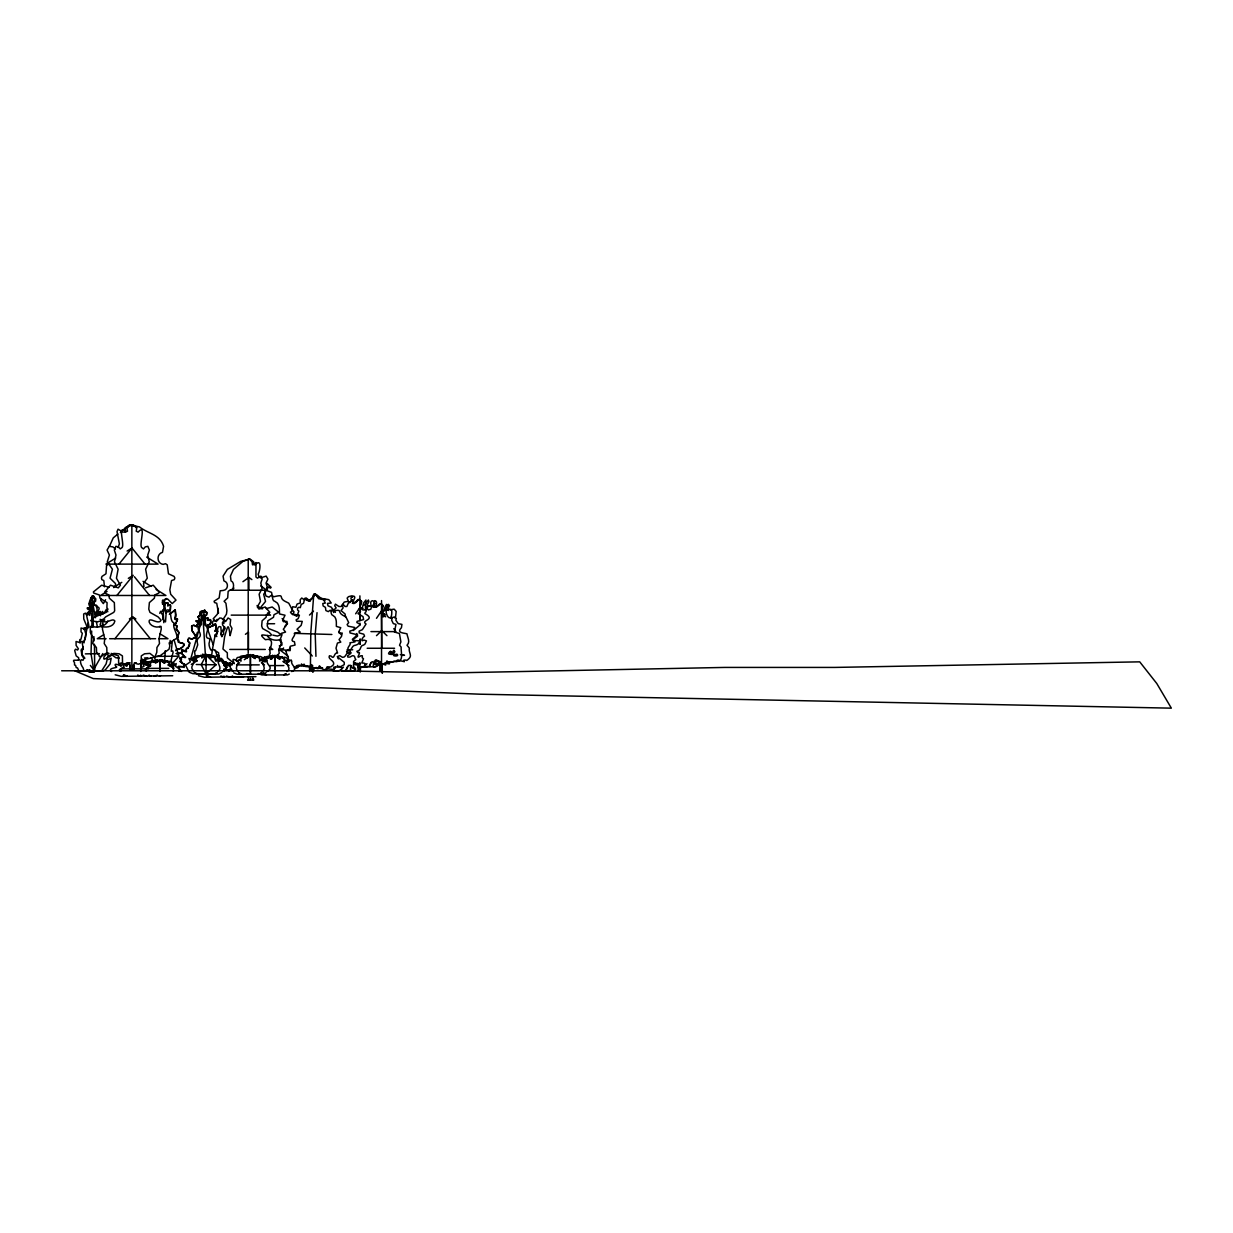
<?xml version="1.0" encoding="UTF-8"?>
<svg xmlns="http://www.w3.org/2000/svg" width="1233" height="1233" viewBox="0 0 1233 1233"><rect width="100%" height="100%" fill="white"/><g stroke="black" fill="none" stroke-linecap="round" stroke-linejoin="round"><path stroke-width="1.5" d="M163.033 660.302L157.947 660.857M253.505 655.262L249.744 656.141L247.71 654.507L247.263 658.283L244.596 655.602L245.829 656.326M347.506 666.591L346.935 668.194M370.578 663.138L369.468 666.93L375.803 666.498M217.748 658.884C217.655 661.951 213.509 661.782 216.345 659.069L214.927 659.27L215.128 657.698M179.448 668.687L178.199 666.544L183.239 666.729L184.919 665.157L181.605 662.722L179.818 658.006L184.488 656.511L181.683 653.598L181.636 650.115L186.168 650.978L186.661 648.435L188.079 648.142L189.605 644.982M193.812 670.983C188.279 666.591 196.062 663.462 193.966 659.532M193.997 659.054L194.367 658.237M248.372 680.107L248.403 677.025M286.796 662.167C290.079 658.283 285.27 657.297 284.268 657.158L283.097 657.836C281.34 657.59 283.513 654.661 279.829 658.792C276.978 658.854 280.893 654.677 277.178 655.571L273.002 656.619C268.732 653.444 270.813 659.532 268.655 657.528C266.158 655.586 266.667 660.749 263.692 661.597L262.906 660.641L264.679 659.131L263.323 659.532C264.386 658.237 260.425 656.141 259.701 656.465L258.514 657.143C256.433 657.281 259.392 653.752 255.693 657.59M268.1 658.098L270.166 653.29L269.734 649.529C272.2 644.135 273.187 637.831 265.419 639.696C256.233 631.774 266.004 636.32 270.751 635.658L271.43 634.671L269.025 632.113L262.598 628.522L261.658 625.979L262.12 620.769L266.097 617.301L266.467 614.712L269.811 612.308L265.187 606.975L258.992 609.087L257.296 606.944L260.471 601.411L259.13 594.275L262.028 588.465L260.826 583.055L262.136 579.078L260.903 576.119L257.45 578.169L255.955 577.029L255.971 562.525L252.518 564.884L252.102 561.863L249.513 559.073L242.947 561.369L233.469 569.399L230.432 576.135L231.033 580.897C235.102 582.253 233.838 591.224 230.278 589.852L228.151 591.424L227.689 597.913L224.098 601.242L225.947 603.261L226.903 610.597L226.44 614.157L223.45 618.796L225.593 621.586L228.074 617.98L230.663 619.521L230.078 624.946L231.958 628.337L230.109 635.689C228.275 622.711 228.151 624.638 224.591 636.875L222.957 649.02L227.304 652.781L227.396 657.806L234.224 663.678M311.225 666.683L311.209 664.556L310.408 669.026L310.793 632.806L313.814 593.998L312.473 598.205L309.637 601.149L304.736 598.282L303.58 603.261L301.206 604.432L300.297 607.669C298.062 606.05 295.935 609.657 298.833 611.09L297.03 616.192M202.243 656.388C200.594 654.692 199.9 656.48 198.914 656.295M200.809 655.232C203.984 660.41 202.212 651.363 205.664 655.802L210.581 654.754L210.196 657.99M205.973 673.449L205.973 672.509M206.173 659.64L206.003 671.338M206.173 659.177L206.25 654.153L206.219 656.865M205.973 672.833L205.957 673.742M206.142 661.381L206.173 658.961M160.136 626.287C157.362 628.337 150.241 626.241 149.131 621.987C148.515 616.423 156.992 623.99 160.244 621.34L161.091 620.107L158.071 616.885L149.964 612.369L148.777 609.164L149.378 602.598L154.372 598.221L154.834 594.953L158.826 593.073L159.057 591.932L153.231 585.213L145.432 587.879M313.228 669.134L312.689 671.815M91.689 631.034L91.026 653.737L93.646 669.689L102.801 653.567M91.797 627.258L92.506 602.66L93.415 606.297M279.968 639.573C276.531 641.052 269.025 640.019 267.284 635.411M83.89 629.57L83.921 628.044L85.817 628.753M311.471 670.798L311.24 666.699M162.463 604.078L162.602 600.348L166.255 612.955M380.396 670.459L380.134 661.566L376.682 660.256C373.229 663.647 381.136 665.45 376.05 666.591C370.655 669.103 375.079 663.354 372.767 661.705L371.38 662.121L369.592 666.128A6.766 4.793 -90 0 0 368.235 666.93C360.945 667.978 369.746 662.83 361.808 663.015L363.488 658.684L362.194 657.759L362.379 655.817L360.93 655.725C353.671 660.78 362.98 650.716 357.847 652.673L356.861 651.301C361.146 650.731 360.128 646.462 362.163 645.506A10.897 7.706 -90 0 0 364.922 644.15L366.463 640.883L363.966 640.081C359.805 642.732 362.471 636.906 364.567 636.197L363.766 634.209L359.25 632.945L359.096 631.142L362.379 629.662L366.062 624.006C359.897 620.091 376.743 620.014 364.876 613.587L365.153 612.539C367.788 611.414 364.49 605.187 368.405 609.95L370.856 609.179L371.703 606.066C376.743 606.944 371.811 602.151 375.017 600.671C379.949 602.012 370.594 612.709 380.627 603.692M130.344 669.796L129.465 663.015L125.489 664.202L122.514 663.308L122.421 655.894L119.139 653.798L113.821 653.382L108.905 657.204L106.932 652.288L106.778 647.495L104.219 643.564L104.743 638.833L102.478 629.2L102.632 626.441L104.004 626.965C108.412 627.381 113.837 626.087 114.885 621.031C112.912 617.517 107.117 623.759 103.48 621.34L102.632 620.107L105.653 616.885L113.76 612.369L114.654 610.828L114.345 602.598L109.352 598.221L108.874 594.953L104.897 593.073L104.666 591.932L110.492 585.213L118.291 587.879L120.418 585.182L116.441 578.2L118.106 569.199L114.469 561.878L115.979 555.066L114.33 550.057L115.871 546.342L118.43 546.882L120.233 548.916L122.113 547.483C124.764 544.431 117.104 522.838 125.612 532.132L127.508 531.161L126.968 528.371L130.236 524.842L137.264 526.907M80.13 643.071L80.638 641.16M93.862 604.602L94.633 598.822L93.554 597.681C92.907 593.628 89.593 600.07 89.285 602.675C87.096 604.031 93.014 609.626 88.298 607.669C85.539 607.437 88.437 610.767 90.148 609.503L90.718 609.857M350.372 651.24L350.311 652.843C345.271 651.486 346.704 657.559 342.497 657.343L339.769 655.648L337.241 656.619L344.254 662.306L344.254 664.618L340.354 666.822L333.557 667.223M154.233 661.643L154.418 660.564L155.867 661.612M160.583 611.291L159.735 613.356M92.722 597.003L90.888 597.589L90.61 599.161M379.918 670.459C380.966 664.787 380.334 661.443 375.402 659.917M287.474 656.341L285.686 650.377L290.156 650.608L290.372 648.234M193.951 659.809C193.673 656.048 199.16 664.325 195.924 659.301C196.694 658.499 196.818 658.992 196.617 656.865M213.062 625.871L212.461 622.11L213.324 620.877L216.145 621.031L217.131 619.32M365.477 609.826L365.554 606.744L370.686 606.035M386.53 610.458L389.813 609.102L391.724 610.412C392.618 625.439 383.047 614.342 387.039 606.359C387.578 597.157 379.548 624.561 382.723 605.619C380.072 600.563 377.56 607.915 373.784 607.299M92.259 598.406L92.29 595.739L93.338 626.688M350.958 665.573L352.345 668.116M310.069 670.752L310.469 666.837L305.383 666.467L304.073 664.155L301.345 666.236L299.126 665.435L295.828 668.317L294.271 667.885M188.233 639.65C187.385 636.12 192.625 640.806 193.812 637.97L195.261 637.846L195.97 635.951L191.778 630.325L191.608 626.04L193.982 625.27L196.71 626.641L197.557 624.037L197.527 626.564M317.035 612.662L315.232 634.209L315.941 656.31M309.545 670.706L309.498 666.421M188.032 639.68L188.233 641.653L189.836 642.948L187.878 648.173L186.445 648.466L185.952 651.009L181.929 650.068L181.96 653.552L184.734 656.48L180.126 657.96L181.898 662.691L185.15 665.111L183.501 666.699L178.523 666.498L179.741 670.675L181.575 671.43M238.354 671.476C233.653 668.039 238.94 664.525 238.354 660.564C238.185 657.867 243.132 664.032 240.142 659.131C241.776 659.994 242.207 654.153 244.504 657.143C245.752 659.131 244.488 652.704 248.419 655.91C255.139 652.427 251.347 660.703 256.079 655.786C253.412 659.593 259.223 653.351 257.543 657.42C261.411 656.634 257.666 660.225 260.471 659.131C257.481 664.032 262.429 657.867 262.259 660.564C261.658 664.525 266.96 668.039 262.259 671.476M213.294 657.621C215.559 654.492 210.381 655.679 209.702 657.852C209.117 655.586 206.882 653.305 209.024 655.509M107.117 653.552L104.065 656.68C102.462 662.66 107.733 655.339 107.148 659.717L106.115 663.893L101.584 670.968L95.604 671.091C93.384 669.226 93.847 669.951 93.076 671.43M312.242 667.669L312.442 665.157L312.566 668.132M208.285 628.306L208.192 625.439L210.473 623.913L210.858 620.677L210.489 619.629L207.992 620.399L208.608 618.966C207.437 616.839 203.907 620.6 204.57 615.961C206.651 615.976 207.853 612.493 205.988 612.354L204.57 610.042L203.275 611.63L200.285 611.676L200.27 615.437L198.02 616.808L200.008 620.738L196.016 620.723L196.756 621.925L199.792 622.418L199.345 624.114L197.634 624.068M203.337 611.167C198.605 610.227 201.272 614.188 199.268 616.068M173.237 671.137C174.947 671.184 169.923 659.948 169.877 665.604C167.657 664.464 171.079 662.491 167.072 662.121L166.871 660.688L164.636 661.736L165.299 650.685M224.683 626.873L220.969 633.546C219.844 635.611 223.99 634.81 221.801 636.737M171.973 664.911L172.019 663.801M164.744 604.956L164.59 602.398M390.152 661.628L389.335 663.924L388.318 663.616A4.084 4.084 0 0 0 384.742 663.431L385.698 664.972L381.798 663.863M91.905 606.328L92.506 602.66L95.558 617.748M183.809 665.666L184.38 664.202M247.186 655.309L251.64 655.91C253.489 653.351 255.031 655.617 254.106 657.944M218.503 613.14L217.825 608.162M92.105 613.556L92.352 615.606L92.429 613.433M263.292 660.025C263.662 662.553 267.515 662.506 264.725 659.825L266.652 659.162L267.207 660.564C265.85 665.065 274.558 667.192 267.207 671.476M312.828 671.769L313.197 670.012M83.166 646.631L81.594 653.952L84.892 658.252M83.936 642.963L88.221 622.819M89.778 615.483L92.506 602.66L92.752 606.451M89.593 603.461C92.167 601.103 90.163 597.296 93.061 595.893L95.789 598.791L95.619 601.195L93.862 602.459C93.199 607.468 96.266 603.661 97.099 605.896L96.667 607.283M364.12 605.233L368.436 600.024L368.914 601.75L367.28 604.555L368.097 606.759M100.967 619.706L100.058 619.336M313.259 671.815L314.199 668.394C316.958 665.835 320.087 670.305 322.553 667.654M101.106 598.483L100.659 600.101L103.341 603.615L105.576 599.731M190.622 659.223L202.875 616.115L213.17 644.689M102.817 614.311L102.678 611.429L99.087 614.666M259.192 674.204L261.535 672.679M283.775 674.913L285.84 673.68M92.706 596.541L93.723 596.048L93.554 597.681C97.422 599.115 92.151 602.475 94.062 604.571C94.54 605.542 96.328 605.526 96.436 606.898C98.887 608.886 93.169 618.874 98.917 613.34L100.258 611.414L100.551 615.776M168.012 612L170.2 610.104L170.539 606.59A2.435 2.266 89.8 0 0 170.216 604.74L167.719 605.696L168.258 603.923C167.411 600.825 164.297 606.081 164.097 601.18M167.78 605.434L168.335 603.923C167.981 600.286 164.421 606.235 164.652 602.213M195.569 637.708L197.388 632.313M328.826 667.716L325.034 669.873L322.26 668.98L319.424 665.789L317.883 668.702L314.261 667.777L313.043 669.195M118.075 547.483L119.385 543.892L117.027 531.623L118.06 529.188L123.023 532.132M90.733 611.059L88.375 611.753L87.666 614.681L85.462 613.125L83.674 614.003L83.752 618.904L87.019 626.842L84.121 628.799L81.039 628.029L81.039 631.851L82.334 633.315L80.977 639.249L79.837 639.588L79.482 642.501L76.045 641.484L76.122 645.445L78.388 648.789L77.602 650.007L75.537 649.205L74.689 650.5L76.169 655.879L78.712 657.806L78.635 659.47C77.263 661.612 71.005 658.16 74.519 662.676L74.535 665.003C77.001 665.034 74.828 668.255 77.463 667.854L79.051 671.23L84.969 671.06M130.528 668.748L130.975 669.796M166.239 612.554L166.994 611.738M207.992 620.199L208.053 617.733L205.464 619.012M278.704 657.913C279.398 657.651 282.542 655.247 282.126 658.129C285.547 657.189 282.557 661.027 285.039 659.825C282.049 664.726 287.012 658.561 286.827 661.273C285.547 664.926 292.313 668.671 286.78 671.553M175.949 619.66L176.381 618.55L177.598 619.136L176.55 621.833M276.207 656.619L277.471 655.201L277.733 656.68M223.373 662.861L225.1 662.029M107.841 621.031C105.653 626.842 96.189 628.152 91.859 626.287M95.45 613.325L96.374 611.984M109.444 546.342L113.266 537.865L117.921 534.028M356.938 633.469L355.952 636.213L352.361 639.372L354.981 641.884L349.941 642.825C351.79 644.813 344.5 649.097 349.864 650.022L350.28 650.7M288.337 659.023L288.26 656.326L279.86 649.899L280.908 648.681L286.041 650.577L289.354 649.437L290.248 646.262L295.057 645.059L294.44 641.776C288.137 640.852 296.536 635.596 294.302 633.346L300.174 632.067L297.03 629.231L301.129 625.393L302.255 621.386L296.614 621.201L296.09 619.891L298.201 618.596L299.419 615.221L291.697 613.957L290.433 612.092L291.789 611.599L292.206 609.734L290.171 605.788L288.722 603.153L285.131 601.365C277.733 597.589 285.871 593.859 273.757 596.772L272.246 595.601L271.537 592.349L267.438 590.838L266.821 589.035M165.7 661.628C168.212 660.133 174.901 662.352 173.221 665.635L176.18 663.585L175.641 666.421L180.388 669.719L178.785 671.137M104.481 612.601L106.392 609.287L107.826 611.768M304.643 599.685L306.077 597.913L310.053 601.01M292.807 614.774L294.009 611.861L292.067 609.518L292.745 606.728L295.905 607.283L297.091 604.062L300.251 602.968L300.205 599.762L301.746 598.02L304.15 599.685M396.826 654.076C400.925 657.22 388.657 655.864 396.147 654.569C390.352 654.199 386.16 654.939 389.982 651.579C391.662 649.637 392.926 657.451 390.799 652.642C391.693 651.61 394.313 655.247 393.235 650.87C394.56 648.712 394.56 652.165 393.913 653.136C391.123 655.663 394.206 648.45 394.899 651.933M204.354 618.658L205.11 618.396M346.365 668.702L346.242 670.875L351.128 670.49M153.925 676.347L157.392 675.114M237.152 677.256L239.079 676.547M230.818 668.363L228.691 671.338M374.431 660.888L374.262 664.387M203.337 610.767L205.002 610.335L204.955 611.753L206.944 612.323L206.45 613.68M209.702 657.775C211.583 655.232 212.816 655.262 215.004 657.667M86.695 628.537L88.16 627.489M312.596 598.159L314.985 594.013L318.145 597.234M174.839 610.073L169.353 614.404M284.546 658.684C282.465 658.052 281.324 655.864 279.167 657.174C276.5 661.412 279.136 652.319 274.327 656.835L272.601 655.201L272.046 656.68M355.628 613.818L359.897 607.592L359.974 620.168M376.481 618.319L381.536 610.936L385.636 616.839M109.629 655.247C108.273 655.833 105.329 658.684 108.519 659.501L111.186 658.252L110.138 663.909L105.252 669.981L102.015 671.23M201.488 612.4L201.919 611.784C204.74 606.821 203.476 621.709 205.726 620.353C204.647 622.311 203.969 626.148 206.497 625.886C210.797 624.946 204.246 635.812 207.098 637.831C208.608 639.249 210.55 637.122 209.564 641.437C208.038 644.258 210.057 649.359 211.336 650.469L212.415 649.76L211.429 656.85L215.605 656.28C216.191 655.987 220.43 658.021 219.197 659.393L220.553 659.023L218.719 660.657L219.536 661.474L222.356 659.116L223.05 660.487C221.632 664.972 230.309 667.223 222.896 671.399M102.709 623.836L103.002 625.67M217.856 631.573L214.85 635.704L216.838 636.552M382.723 615.221C383.848 611.044 385.158 617.887 382.954 616.808M175.595 650.685L176.612 649.313C179.879 650.562 186.954 644.335 182.392 643.225L178.369 642.223L177.629 638.124M303.01 665.096L301.068 665.281M172.712 675.746L121.281 676.347L115.178 674.805M255.94 676.655L229.985 677.133L226.456 676.008M146.388 662.722C149.902 660.919 149.47 662.26 151.952 660.626C156.221 664.71 154.418 658.684 157.392 660.364M293.855 614.82L296.244 615.976M145.232 661.458L141.271 661.736M142.92 661.366C147.035 659.624 146.188 661.89 147.112 663.585M159.396 676.347L160.537 675.761M343.468 667.145L340.786 669.966A7.645 7.645 0 0 0 338.643 670.875L333.295 671.091L335.33 667.253L333.449 669.427L327.562 668.903M367.002 663.631L364.629 666.128A6.766 6.766 0 0 0 362.733 666.93L358.002 667.13L359.805 663.739L353.624 663.015L353.547 661.489L355.859 659.532C354.21 658.191 355.643 655.401 352.391 655.725L349.91 657.066L347.845 657.097L347.567 655.833C356.106 649.868 346.365 654.785 346.643 651.301C352.176 651.116 351.451 646.385 354.133 645.506A10.897 10.897 0 0 0 358.048 644.15L360.206 640.883L353.362 640.436L353.409 639.233L357.539 636.197L357.478 634.779L350.018 632.945L349.802 631.142L354.441 629.662L359.558 625.331L359.651 624.006L356.892 622.526L357.092 621.386L363.612 619.552L362.995 616.608L357.971 613.587L360.514 611.183L359.312 609.087L359.866 607.869L362.949 609.95L365.245 609.95L367.634 606.066C374.246 607.437 368.158 602.197 372.304 600.671L375.048 601.781M230.309 663.046L228.459 664.495L227.673 662.861M169.491 662.583C168.335 662.876 167.303 660.503 165.854 661.304L164.775 662.691M118.969 564.113L132.008 548.022L145.047 564.113M116.873 595.477L133.226 575.318L128.324 578.339M114.946 638.709L132.625 616.916L135.83 618.889M184.657 664.155L184.133 667.5M166.47 598.498L164.821 599.608M113.821 587.586L115.686 585.182L115.378 583.456L110.045 578.2L112.419 569.199L107.271 561.878L109.398 555.066L107.071 550.057L109.259 546.342L112.866 546.882L115.424 548.916M166.532 598.745L164.79 599.623M172.836 662.938L178.8 656.172L174.084 639.973M291.712 671.553C299.311 668.779 290.217 665.034 291.774 661.273L291.065 659.902L288.26 662.306L287.489 661.35L289.246 659.825L287.135 659.963M375.186 603.538L372.366 605.665L373.183 607.314M211.151 657.836C213.833 653.721 212.615 657.374 214.974 657.343M102.956 621.91L102.015 626.734M217.208 672.632L214.85 674.112L196.725 673.65L194.906 672.648M276.362 656.403L279.244 653.29L278.658 649.529L281.155 644.52L281.032 639.696L279.49 640.112M78.342 660.256L79.529 659.902M132.748 669.796L133.087 665.173M124.225 532.178L125.704 531.161L124.949 528.371L129.557 524.842L139.499 526.907C147.775 533.673 160.059 534.321 163.573 546.342L162.479 552.353C156.159 554.033 156.776 563.651 163.203 564.375L165.499 563.697L167.241 564.837L168.459 573.792L174.084 576.397L174.855 578L174.3 579.664L171.541 580.543L169.846 589.775L170.678 594.26L175.995 600.101L172.188 603.615L167.765 599.084L165.407 599.361L162.417 602.336L164.359 604.833L164.189 607.854L163.681 609.78L160.845 612.107L162.879 615.529L162.802 619.336L165.515 621.879L166.347 610.335C172.928 607.283 168.69 621.232 173.961 622.881C172.45 628.691 177.629 632.776 176.889 638.201L169.137 642.917L169.846 645.984L168.983 649.252L160.09 655.756L140.485 660.595M164.975 661.597C165.114 659.763 160.891 660.549 156.637 660.302M309.498 615.051L313.49 611.167M376.497 635.658L381.691 630.602L386.931 635.658M284.823 626.302L287.536 623.728L282.11 618.581M206.759 614.851L204.57 615.961L205.449 618.226M298.648 665.173L296.29 665.758M201.75 657.96L206.235 655.201L216.037 664.803L205.957 673.881L201.195 664.633L206.235 655.201L210.643 658.052M148.715 663.03L149.717 662.121C145.448 661.397 146.85 663.585 145.34 664.001L146.989 665.419L142.596 663.477L144.045 666.313L141.98 667.253M319.809 667.423L318.638 668.44L316.465 667.592M120.372 532.548L126.46 526.907L133.488 524.842L136.74 528.371L136.216 531.161L138.111 532.132C146.604 522.838 138.959 544.431 141.61 547.483L143.49 548.916L145.294 546.882L147.837 546.342L149.393 550.057L147.744 555.066L149.239 561.878L145.617 569.199L147.282 578.2L143.521 583.456L143.999 586.6M110.693 655.016L111.371 654.446L115.902 657.79L119.277 658.021M181.96 652.319L179.926 653.567L176.227 653.552M313.845 594.83L315.417 594.136L318.623 598.683L323.74 599.762L325.296 603.091L322.784 603.492L323.123 605.942L325.42 607.36L325.882 610.566L328.332 611.614C332.71 607.253 329.55 614.666 332.941 615.452L334.944 617.086C336.994 620.492 336.147 623.744 336.378 626.395L340.755 627.705L338.674 632.02L339.337 633.176L342.219 633.053L341.495 636.444L339.06 639.603L340.801 642.116L337.426 643.04L336.008 648.188L337.58 653.058C333.696 651.995 334.59 660.503 331.153 656.095L329.442 655.756C327.238 659.193 335.407 660.78 333.434 664.803L330.814 666.976L327.161 666.776L326.19 668.671M266.174 672.679L262.876 674.204L237.229 674.204L233.7 672.864M221.848 672.586L218.534 674.066L192.887 673.68L189.373 672.293M254.784 656.326C257.034 655.771 256.896 656.572 259.331 657.713M90.749 602.305C90.086 608.501 89.747 607.761 89.855 611.707L88.776 614.573C83.736 611.013 89.701 624.175 88.807 627.412L88.036 627.551C86.295 629.262 83.829 626.718 85.139 631.728C87.096 634.887 84.769 640.883 83.274 642.085L81.933 641.299L83.351 649.375L81.64 649.02L81.101 650.3L82.102 655.694L83.859 658.484L83.012 660.271L81.393 659.701C79.082 660.842 81.702 666.39 83.012 667.685L84.075 671.076L86.788 670.367C87.713 672.756 89.87 666.514 90.487 671.908L94.371 671.877L94.71 670.875L94.448 644.227M184.935 657.775L185.798 657.143M255.231 564.853C261.92 557.408 260.132 571.311 258.129 574.193L259.161 577.029M233.946 588.11L230.956 590.237L266.806 590.237L260.841 585.983M242.916 581.714L248.881 577.46L251.871 579.587M245.429 634.301L248.465 632.128L248.465 649.437M133.118 669.796L133.965 669.195L133.611 665.173M259.547 674.204L260.826 673.326M284.129 674.913L285.948 673.958M390.63 617.872L395.577 616.808L396.178 611.445L394.159 609.148L390.383 609.719M216.407 634.317L214.943 635.041L215.806 636.305M203.044 654.708L204.2 654.631M239.68 662.799L236.582 664.88L259.254 664.88M244.334 659.686L250.53 655.54L255.185 658.653M270.459 659.347L275.113 656.233L279.768 659.347M353.208 630.587L354.719 627.474L348.153 626.194L347.12 624.576L348.692 622.603L347.043 619.182L345.872 616.901L342.851 615.282C337.041 611.969 342.851 608.763 333.249 611.09L331.461 607.268L328.009 605.865L327.454 603.415L331.23 602.999L328.841 599.67L318.623 597.913M352.422 599.577L349.54 602.752M313.552 668.332L314.569 667.669M226.348 661.751L223.111 662.768M115.717 558.071L105.93 564.113L158.086 564.113L146.681 557.069M127.122 551.043L132.008 548.022M107.071 591.439L100.536 595.477L165.916 595.477L156.098 589.42M113.606 587.401L121.79 582.361M103.695 634.748L97.268 638.709L106.1 638.709M129.403 618.889L132.625 616.916L150.287 638.709M191.269 664.371L197.249 660.703M176.396 622.973L174.608 624.854L177.028 625.886L176.458 629.123L179.001 632.406L177.814 637.523M87.081 671.076L86.017 671.199M150.765 665.758L146.111 668.378L168.782 668.378M155.42 663.154L160.059 660.534L164.713 663.154M168.628 611.136L170.431 609.641L170.431 606.605A2.435 2.235 89.2 0 0 170.108 604.756L167.796 605.696M159.72 626.965L161.091 626.441L161.246 629.2L158.965 638.833L159.504 643.564L156.93 647.495L156.791 652.288L154.819 657.204L149.887 653.382L144.585 653.798L141.286 655.894L141.209 663.308L138.235 664.202L134.258 663.015L133.38 669.796L129.712 669.796L129.881 665.188L128.463 663.015L122.838 664.202L118.645 663.308L118.522 655.894L111.186 653.398M153.955 661.628L152.337 660.826L152.83 661.582M392.094 654.091L392.387 653.12L390.306 651.502M198.867 616.13L198.081 616.808L199.977 620.738L196.109 621.139L199.746 622.418L199.761 623.482L197.557 624.083L196.633 626.641L193.858 625.285M384.295 613.787L385.158 614.573M352.299 603.214L355.983 601.75L357.971 599.469L359.789 599.747L361.778 601.581L359.866 607.299L362.178 608.455L363.535 603.091L365.939 600.024L365.538 607.052M266.729 587.987C269.01 584.719 269.996 589.99 271.121 587.37L267.129 583.486M300.081 665.08L297.538 667.731L295.18 666.822M201.642 657.22L202.582 654.122L204.354 655.555L207.36 655.232L205.664 655.802L204.231 654.831M181.544 652.827L176.396 653.521M221.185 658.268L218.179 658.838M193.072 625.378L191.747 626.025L191.778 630.325L195.877 636.629L191.978 639.018L188.896 638.216M279.29 645.861L281.941 645.059L281.864 642.547L280.168 641.083M149.979 662.398C146.85 663 150.272 659.994 145.232 663.585C143.737 662.306 146.496 660.441 143.12 660.842L141.101 661.736M225.207 668.178L227.273 667.223L225.824 664.402L230.217 666.344L228.567 664.926C230.556 664.988 228.352 663.123 230.294 663.277M123.762 667.608L120.31 668.856L148.592 668.856M83.844 671.045L82.58 671.245M331.446 610.72L333.11 609.256L333.573 612.554M380.55 664.895L376.99 664.602M169.661 614.157L175.317 609.996L175.965 616.546C172.312 621.555 180.08 616.639 176.365 621.864L174.762 624.838L176.781 625.886L176.288 629.154L178.785 632.437L177.305 639.187L178.816 640.297L178.569 642.193L182.638 643.194C187.539 644.474 179.324 650.192 176.442 649.344M400.355 654.6L404.516 655.278L401.696 655.417M266.236 608.624L272.2 606.975L278.75 612.308L274.019 614.712L273.495 617.301L267.885 620.769L267.222 625.979L268.547 628.522L277.641 632.113L281.032 634.671L277.425 636.058L272.863 635.134M309.298 666.313L306.277 666.267M216.16 673.033L214.85 673.912L196.71 673.85L194.228 672.494M147.806 657.79L144.446 658.021M104.82 619.968L97.376 621.833L90.687 620.661L94.787 616.885L106.254 612.369L107.934 609.164L106.886 607.638L107.086 602.598L100.027 598.221L99.364 594.953L93.723 593.073L93.4 591.932L101.645 585.213L109.167 587.278M243.764 676.67L204.508 677.256L198.405 675.73M308.096 666.329L303.256 666.282L301.469 663.924M165.946 613.294C162.617 607.422 166.64 606.497 163.835 599.901M289.293 674.035L287.459 674.913L261.812 674.913L258.283 673.557M363.118 608.455L359.866 607.299L361.223 601.581C358.51 595.924 357.031 604.155 353.208 603.492C351.081 601.581 358.294 596.094 352.515 595.986L350.881 598.128L351.759 601.242L348.785 602.089L346.874 606.482L345.04 606.482L343.067 604.247L342.25 604.817L343.098 607.884L341.063 610.582L345.086 614.003L345.579 617.086M225.192 662.583L222.757 662.768M183.655 651.178L186.63 651.579M183.378 651.224L186.322 651.625M109.244 563.635L106.562 565.608L105.976 573.792L102 576.397L101.46 578L101.846 579.664L103.803 580.543L104.481 586.769M278.781 649.591L282.727 649.961L283.559 647.942M219.366 655.648L216.792 655.262M219.166 655.679L216.623 655.293M85.37 653.875L99.426 653.629M97.977 615.483C93.646 614.111 102.431 608.347 97.669 606.913L96.667 607.53M156.899 656.372L178.8 656.172M207.745 625.439L210.689 623.544L210.381 619.644L208.053 620.399M390.799 662.106L396.672 661.381C404.239 662.09 400.694 651.502 401.141 647.048L399.554 645.244L400.895 641.884L399.415 633.5L394.437 632.005L395.963 624.391L393.296 623.59L391.662 620.199L392.017 618.334L390.63 617.625M231.203 615.128L270.52 615.128L267.53 612.986M267.253 623.728L274.62 623.728M370.948 631.604L395.855 631.604L393.805 628.645M109.645 638.709L155.589 638.709M159.134 638.709L167.965 638.709L159.936 633.762M367.187 648.265L394.575 648.265M229.785 649.437L265.295 649.437M269.025 649.437L272.77 649.437L269.734 647.279M347.059 649.776L352.715 649.776M269.888 665.573L283.837 665.573M224.283 669.781L231.819 669.781M61.65 670.783L338.289 670.783L448.196 673.002L724.834 667.423L834.726 667.423L1139.724 661.844L1156.801 683.529L1171.35 708.158L479.822 694.194L93.292 678.597L74.843 670.783M249.929 674.112L246.554 673.634M247.586 680.107L253.736 680.107L253.089 678.242M109.043 653.382C105.529 650.854 99.241 660.503 98.948 655.093L96.606 652.288L96.405 647.495L92.768 643.564L93.523 638.833L90.363 632.514L90.302 629.2L90.518 626.441L92.46 626.965M181.575 659.116L180.28 661.443L182.16 662.676M130.097 662.768L126.567 663.246L127.831 664.356L125.612 664.263L127.461 665.466L126.645 666.236L123.531 664.279L122.946 665.404L124.101 666.991L119.108 670.135L120.788 671.492M216.037 664.803L196.232 664.51M331.877 634.486L294.61 633.361M373.106 605.526L376.173 606.99M173.098 662.553L173.976 663.184L173.529 667.207M306.138 600.101L308.728 600.903L312.997 597.219C315.34 588.881 320.256 601.134 324.973 599.346L325.204 600.178M224.76 662.768L221.524 661.751M232.297 664.849L225.824 662.969L218.765 657.806L218.642 652.781L212.492 649.02L214.819 636.875C218.996 635.565 215.636 624.499 220.861 626.919L221.508 636.089L223.666 634.07L223.605 631.034L225.223 628.337L222.572 624.946L222.433 622.542L223.974 620.569L221.601 618.211L219.736 617.98L216.222 621.586L213.201 618.796L217.409 614.157L218.071 610.597L216.731 603.261L214.542 602.567L214.095 601.242L219.166 597.913L220.152 590.807L223.343 590.437C228.444 589.867 228.937 582.238 223.913 580.897L223.065 576.135L227.35 569.399L240.759 561.369L250.052 559.073L253.705 561.863L253.104 564.082L254.291 564.884M89.392 611.738L90.101 609.857L88.437 607.931L90.595 608.301M122.329 663.215C118.383 662.398 122.452 664.895 119.169 664.695C126.752 669.057 112.126 660.857 115.686 666.128C120.264 668.286 108.273 667.269 110.723 670.891L111.556 671.538M275.437 656.835L271.815 655.709L271.83 658.992L269.256 656.418L271.06 657.913M394.39 617.625L396.348 618.334L395.839 620.199L398.167 623.59L401.927 624.391L401.434 627.705C395.916 633.115 404.039 632.899 406.967 633.824C407.383 637.291 410.604 641.9 407.013 645.244L409.325 648.08C408.786 651.039 409.988 652.334 410.419 655.309C410.882 657.559 407.707 659.84 406.69 660.518A3.607 3.607 0 0 0 403.53 660.349L404.378 661.705L399.322 660.518A3.607 2.558 -90 0 0 397.088 660.349C398.197 663.308 394.252 659.64 392.834 661.874L388.087 662.106L386.946 660.873C385.79 666.067 377.945 660.21 382.153 673.033M181.914 662.707L180.064 661.474M260.333 577.953L266.158 576.119L267.9 579.078L266.051 583.055L267.746 588.465L263.662 594.275L265.542 601.411L261.057 606.944L262.537 608.871M217.47 630.803L215.159 631.204L216.191 628.214L215.405 623.836L213.186 625.516C211.228 626.456 206.574 628.553 208.053 624.576M158.502 660.857C165.669 658.114 159.997 664.417 165.438 661.643M141.949 659.301L144.754 661.582M142.227 659.254L145.001 661.551M225.223 621.155L224.144 620.877L223.867 623.497M262.105 658.422L264.648 658.129C263.122 654.291 267.746 659.547 267.207 656.28C271.584 659.532 266.575 654.631 267.653 658.129M206.481 676.177L210.196 677.256M123.254 675.268L126.968 676.347M143.228 675.083L146.758 676.223M337.765 658.129L338.536 658.946M226.009 662.907L229.461 664.155M220.83 676.008L224.283 677.256M141.055 661.381L147.96 663.878M137.603 675.098L141.055 676.347M232.112 676.1L234.162 677.133M148.885 675.191L150.935 676.223M87.081 669.627L88.822 671.97L94.741 671.338M175.471 619.582L174.685 618.689L175.518 615.067M262.12 658.869L262.521 660.179M380.843 603.692L383.201 605.619C379.564 615.976 386.237 610.828 388.457 604.34L389.52 605.757L388.071 608.239L388.595 610.458M265.85 658.422L265.218 658.684M335.407 612.354L333.264 610.582L336.147 607.884L334.698 605.742L335.407 604.124L338.89 606.482L341.479 606.482L344.177 602.089L348.384 601.242L347.136 598.128L348.461 596.695L351.343 595.94L352.546 597.25M230.093 663.524L229.215 662.861M103.017 620.168L102.37 619.351M167.811 664.895L174.023 668.378M375.664 664.202L378.146 664.972L377.468 663.431A4.084 2.882 -90 0 1 379.995 663.616L380.288 663.816M353.255 667.793L354.179 669.072M263.138 673.557L265.634 674.913M238.555 672.864L241.067 674.204M232.528 676.393L233.823 677.133M149.301 675.468L150.596 676.223M143.028 581.36L151.197 586.399M201.719 615.467L201.164 613.371M95.558 615.282C97.515 615.93 98.825 609.025 99.565 613.248M282.866 661.427L289.077 665.573M261.396 662.799L264.494 664.88M375.387 663.863L376.481 665.342M257.034 605.526L261.535 608.717M163.742 661.628L163.819 662.815M263.061 672.601L265.989 674.913M135.06 663.03L136.385 662.845M217.655 631.157L215.004 631.219L216.361 628.183L215.575 623.821L213.324 625.501C211.136 624.345 210.519 629.138 208.069 626.78M264.663 591.701L265.989 596.063L269.071 597.157C274.235 591.794 270.767 600.641 274.928 601.365L277.456 603.153C280.138 607.068 279.167 610.905 279.552 613.957L285.023 615.221L282.588 620.399L283.451 621.709L287.027 621.386L286.241 625.393L283.328 629.231L285.563 632.067L281.401 633.346L282.018 634.702L279.86 640.389M353.532 663.416L354.734 664.664L357.662 664.803L358.248 670.983M304.721 647.942L312.273 655.987M239.079 672.679L241.406 674.204M338.643 631.758L341.14 634.641M123.747 674.775L127.492 676.347M134.397 576.751L149.563 595.477M151.042 657.883L154.387 662.213M90.363 665.404L93.646 669.689M152.522 661.628C149.671 662.984 150.765 663.508 150.364 665.635C148.607 664.063 147.128 663.03 148.7 666.144C148.16 667.901 143.29 669.427 146.434 671.137M204.108 612.369L203.692 611.768C201.488 607.468 200.856 622.218 200.856 622.079C203.537 627.689 196.355 623.22 198.513 630.248C203.584 638.417 196.556 636.552 197.157 641.561L197.712 644.89L195.677 650.623C192.841 649.359 196.879 657.867 194.136 658.453M196.54 657.405L198.975 657.066L198.914 656.126M88.16 614.635L87.204 613.125L86.079 614.666M387.856 661.612L388.333 663.446L381.999 664.001L382.415 673.033M90.78 606.975L89.747 604.401M171.788 663.215L171.094 660.364L173.113 652.257L172.635 650.87L171.248 651.286L172.219 642.408L170.385 643.626L170.139 640.451M206.173 675.067L210.72 677.256M200.517 620.584L199.669 619.752L199.916 624.36M364.937 664.849C367.357 669.226 356.414 664.325 360.252 671.631M198.806 655.709C203.245 657.019 194.937 653.983 195.985 656.942C191.608 656.079 193.304 658.746 191.685 659.131L193.304 660.842L188.957 658.468L190.36 661.859L185.582 665.126L188.819 671.708M215.097 650.038L218.965 660.765M89.531 670.521L89.994 671.97L94.371 671.553M175.148 610.027L175.579 614.805M101.615 626.749L100.073 624.961L101.722 619.767M218.118 660.287L217.779 659.038L218.102 660.549C217.455 664.495 222.711 668.116 217.948 671.461M94.771 611.753L95.665 615.406M252.272 678.242L252.719 680.107M157.824 660.271C156.668 665.188 154.942 659.47 152.522 661.474M96.313 621.509L97.469 627.165M187.909 641.021L189.651 642.963L189.42 644.335M337.426 665.466L337.595 666.437C346.565 666.236 336.624 672.047 344.87 670.875A7.645 5.41 -90 0 1 346.381 669.966L348.415 665.419L350.619 665.327C350.711 668.918 349.093 672.802 354.827 670.459C358.079 667.793 350.665 667.423 354.395 663.323L354.996 662.953C357.817 665.296 359.866 665.928 358.726 670.983M154.479 657.451L155.882 661.412M360.406 671.631L360.406 667.562L367.927 666.359M202.875 616.115L205.526 657.127M162.602 600.348L162.802 604.078M163.095 609.672L163.804 622.711M91.936 613.402L92.105 619.582M93.908 636.613L94.124 640.836M204.416 614.666L203.476 617.209M381.691 630.602L381.86 648.265M360.144 638.894L360.206 644.335M233.068 671.369C229.4 669.334 228.799 663.524 234.054 663.046C229.461 654.076 241.329 665.173 235.811 659.67C237.43 659.27 235.688 656.619 240.065 657.42C239.788 654.43 249.744 656.927 240.435 657.667M381.536 610.936L381.675 631.604M381.536 600.579L381.536 671.661M359.897 595.878L359.897 612.354M359.897 614.666L359.897 620.692M359.897 623.112L359.897 625.27M359.897 639.557L359.897 643.98M359.897 662.506L359.897 671.631M275.113 656.233L275.113 674.913M274.882 655.201L274.882 671.553M274.882 673.68L274.882 674.913M250.53 655.54L250.53 674.204M250.299 654.507L250.299 671.476M250.299 672.679L250.299 674.204M250.268 678.242L250.268 680.107M248.881 577.46L248.881 590.237M248.218 559.073L248.218 589.174M248.218 591.331L248.218 653.29M224.283 662.291L224.283 666.036M223.944 661.458L223.944 665.173M223.944 668.887L223.944 671.43M223.944 676.023L223.944 677.256M160.059 660.534L160.059 671.523M159.828 659.67L159.828 671.137M141.055 663.246L141.055 668.856M140.716 662.768L140.716 671.492M140.716 675.114L140.716 676.347M131.854 524.842L131.854 669.796"/></g></svg>
